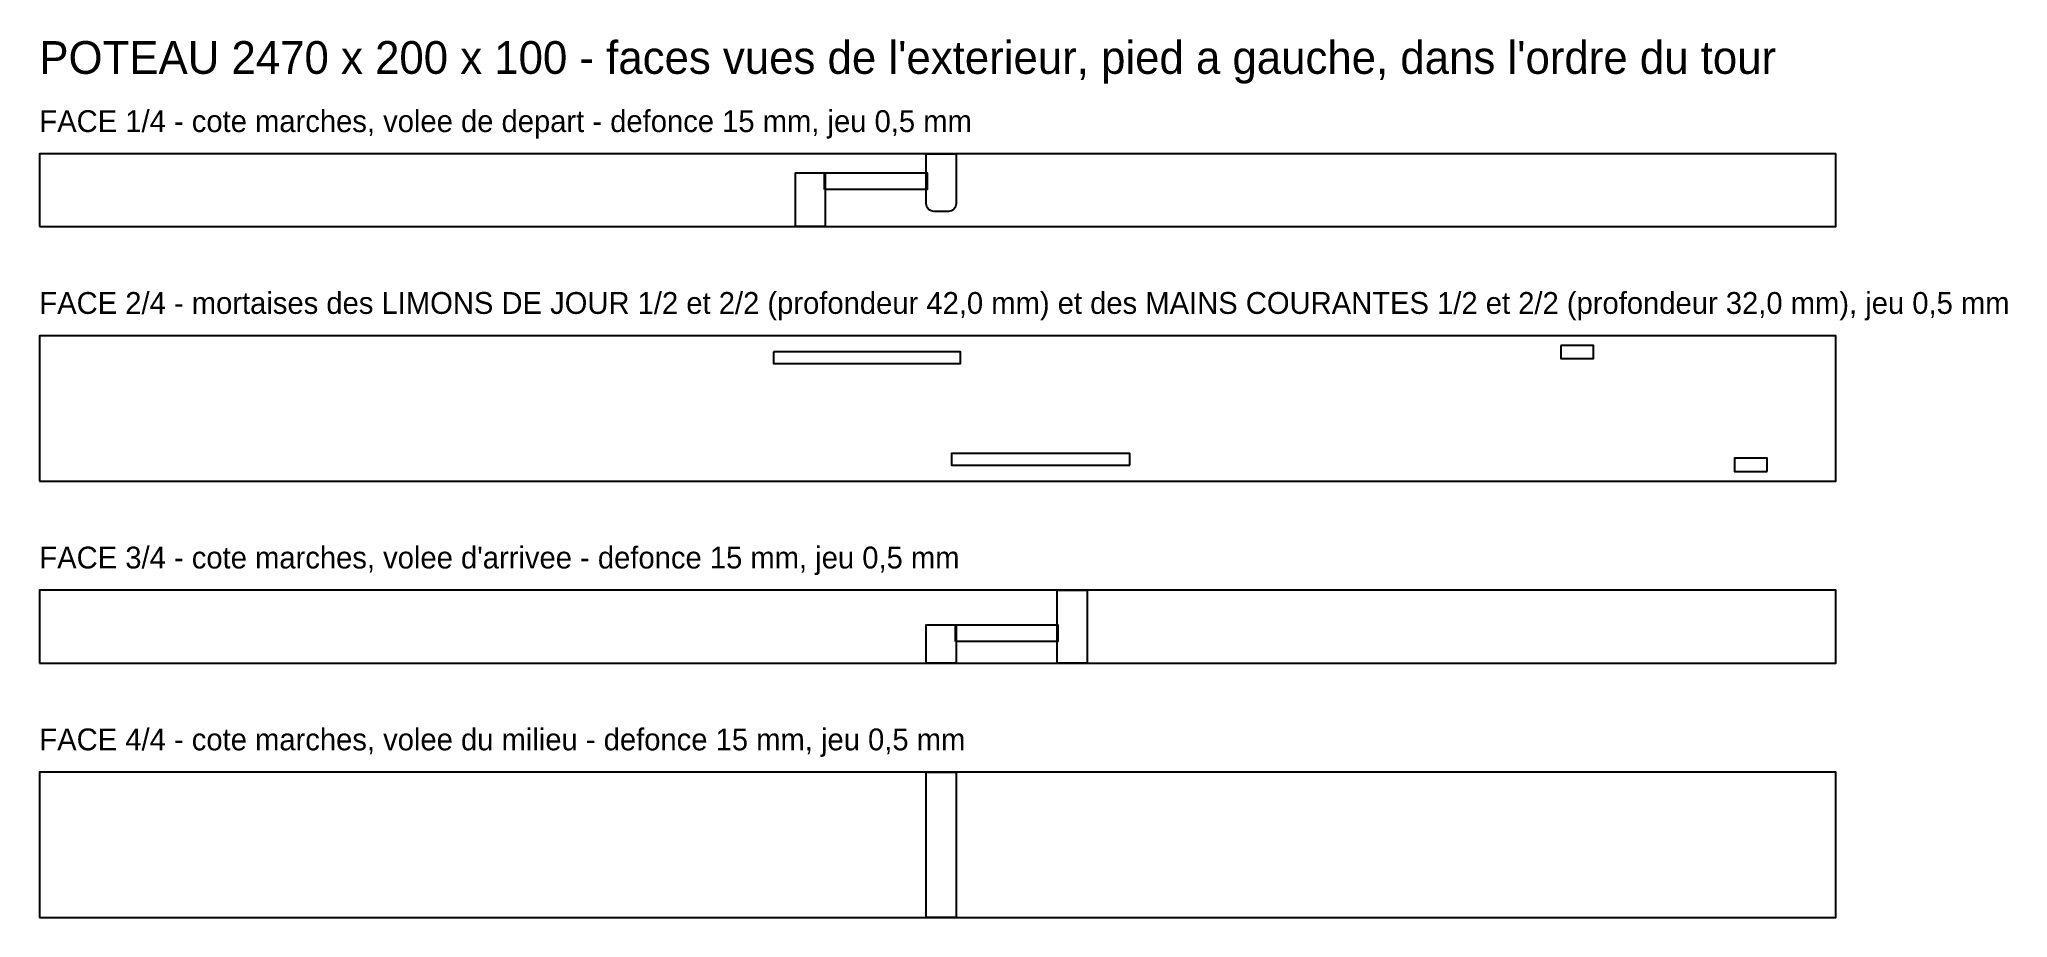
# Model space of a CAD drawing. Header units: millimetres. Extents: x 0 to 2706, y -950 to 257.
import ezdxf

# ---------------------------------------------------------------- set-up
doc = ezdxf.new("R2010")
doc.units = ezdxf.units.MM
for name, color, linetype in [('DECOUPE', 7, 'CONTINUOUS'), ('DEFONCE', 1, 'CONTINUOUS'), ('MORTAISE', 2, 'CONTINUOUS'), ('TEXTE', 3, 'CONTINUOUS')]:
    doc.layers.add(name, color=color, linetype=linetype)

msp = doc.modelspace()

# ---------------------------------------------------------------- linework, layer by layer
at = {"layer": 'DECOUPE'}
for points in [[(0, 0), (2470, 0), (2470, 100), (0, 100)], [(0, -350), (2470, -350), (2470, -150), (0, -150)], [(0, -600), (2470, -600), (2470, -500), (0, -500)], [(0, -950), (2470, -950), (2470, -750), (0, -750)]]:
    msp.add_lwpolyline(points, close=True, dxfattribs=at)
at = {"layer": 'DEFONCE'}
msp.add_lwpolyline([(1219.5, 100), (1260.5, 100), (1260.5, 31.429, -0.414214), (1250, 20.929), (1230, 20.929, -0.414214), (1219.5, 31.429)], format="xyb", close=True, dxfattribs=at)
for points in [[(1039.5, 0), (1039.5, 73.929), (1080.5, 73.929), (1080.5, 0)], [(1079.5, 50.929), (1079.5, 73.929), (1220.5, 73.929), (1220.5, 50.929)], [(1399.5, -600), (1399.5, -500), (1440.5, -500), (1440.5, -600)], [(1219.5, -600), (1219.5, -547.5), (1260.5, -547.5), (1260.5, -600)], [(1259.5, -570.5), (1259.5, -547.5), (1400.5, -547.5), (1400.5, -570.5)], [(1219.5, -950), (1219.5, -750), (1260.5, -750), (1260.5, -950)]]:
    msp.add_lwpolyline(points, close=True, dxfattribs=at)
at = {"layer": 'MORTAISE'}
for points in [[(1009.5, -172), (1009.5, -188), (1266.654, -188), (1266.654, -172)], [(2091.697, -163.5), (2091.697, -181.5), (2136.654, -181.5), (2136.654, -163.5)], [(1499.269, -328), (1499.269, -312), (1254.115, -312), (1254.115, -328)], [(2375.731, -336.5), (2375.731, -318.5), (2330.774, -318.5), (2330.774, -336.5)]]:
    msp.add_lwpolyline(points, close=True, dxfattribs=at)

# ---------------------------------------------------------------- texts
at = {"layer": 'TEXTE'}
for s, height, p in [("POTEAU 2470 x 200 x 100 - faces vues de l'exterieur, pied a gauche, dans l'ordre du tour", 45, (0, 210)), ('FACE 1/4 - cote marches, volee de depart - defonce 15 mm, jeu 0,5 mm', 30, (0, 130)), ('FACE 2/4 - mortaises des LIMONS DE JOUR 1/2 et 2/2 (profondeur 42,0 mm) et des MAINS COURANTES 1/2 et 2/2 (profondeur 32,0 mm), jeu 0,5 mm', 30, (0, -120)), ("FACE 3/4 - cote marches, volee d'arrivee - defonce 15 mm, jeu 0,5 mm", 30, (0, -470)), ('FACE 4/4 - cote marches, volee du milieu - defonce 15 mm, jeu 0,5 mm', 30, (0, -720))]:
    msp.add_text(s, height=height, dxfattribs=at).set_placement(p)

doc.saveas('drawing.dxf')
